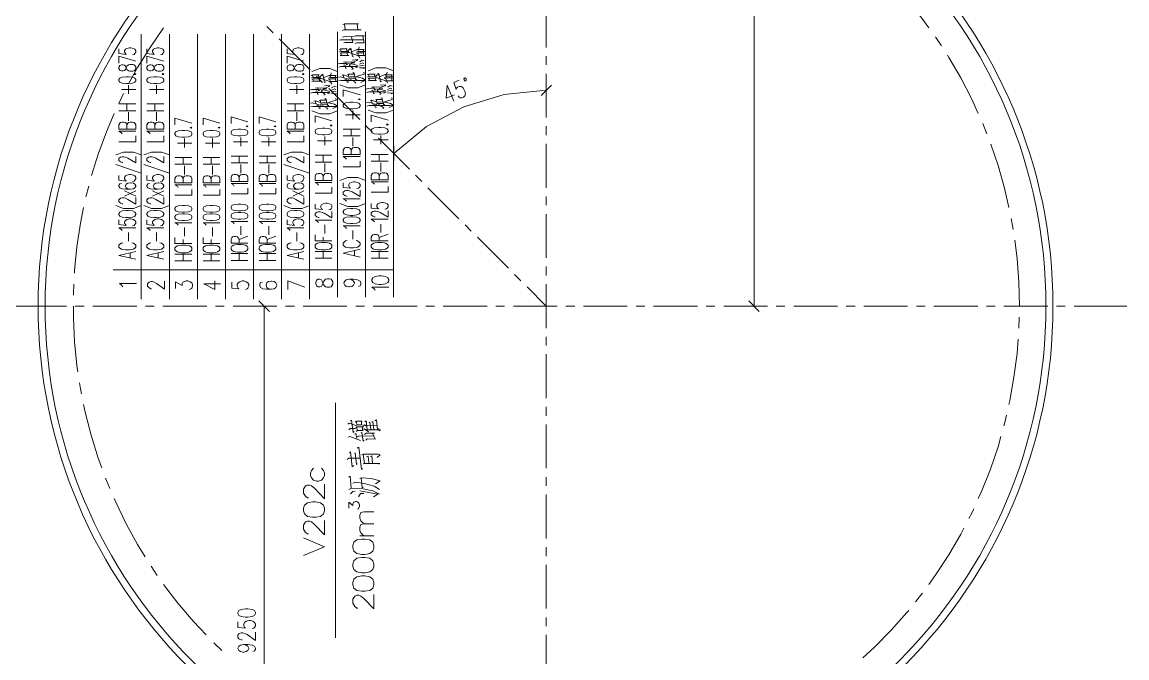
# Model space of a CAD drawing. Header units: millimetres. Extents: x 261 to 114907, y 32 to 1998430.
# Drawn here: x 77117 to 92884, y 1943283 to 1952349 of the extents above; entities that cross this region are included whole.
import ezdxf

# ---------------------------------------------------------------- set-up
doc = ezdxf.new("R2010")
doc.units = ezdxf.units.MM

msp = doc.modelspace()

# ---------------------------------------------------------------- linework, layer by layer
at = {"color": 0, "lineweight": 0}
for points in [[(87563, 1948300), (87563, 1957352)], [(82420, 1952208), (82420, 1956822)], [(90058, 1952267), (89959, 1952404), (89746, 1952668), (89520, 1952921), (89453, 1952989)], [(84598, 1951988), (84598, 1952613)], [(80699, 1952198), (80610, 1952286)], [(81730, 1952237), (81718, 1952323), (81693, 1952317), (81721, 1952323), (81916, 1952323), (81897, 1952323), (81910, 1952239)], [(79136, 1952268), (78943, 1951989), (78765, 1951700), (78638, 1951469)], [(78819, 1948399), (78819, 1952179)], [(79220, 1948399), (79220, 1952179)], [(79620, 1948399), (79620, 1952179)], [(80020, 1948399), (80020, 1952179)], [(80420, 1948399), (80420, 1952179)], [(80820, 1948399), (80820, 1952179)], [(81220, 1948399), (81220, 1952179)], [(81620, 1948429), (81620, 1952208)], [(81711, 1952239), (81683, 1952229)], [(81727, 1952143), (81689, 1952136)], [(81711, 1952239), (81957, 1952241), (81944, 1952235)], [(81727, 1952143), (81844, 1952141)], [(81730, 1952060), (81837, 1952060), (81818, 1952140)], [(81853, 1952144), (81878, 1952153), (82004, 1952153)], [(81982, 1952150), (81998, 1952054)], [(82020, 1948429), (82020, 1952208)], [(82420, 1948429), (82420, 1952208)], [(90237, 1952009), (90158, 1952129), (90151, 1952140)], [(78499, 1951966), (78499, 1951899), (78602, 1951889), (78591, 1951899), (78579, 1951920), (78579, 1951940), (78591, 1951961), (78614, 1951971), (78648, 1951981), (78671, 1951981), (78705, 1951971), (78728, 1951961), (78740, 1951940), (78740, 1951920), (78728, 1951899), (78716, 1951889), (78693, 1951884)], [(78899, 1951966), (78899, 1951899), (79002, 1951889), (78991, 1951899), (78980, 1951920), (78980, 1951940), (78991, 1951961), (79014, 1951971), (79048, 1951981), (79071, 1951981), (79105, 1951971), (79128, 1951961), (79139, 1951940), (79139, 1951920), (79128, 1951899), (79117, 1951889), (79094, 1951884)], [(81229, 1951667), (80787, 1952109)], [(80900, 1951966), (80900, 1951899), (81003, 1951889), (80991, 1951899), (80980, 1951920), (80980, 1951940), (80991, 1951961), (81014, 1951971), (81048, 1951981), (81071, 1951981), (81106, 1951971), (81129, 1951961), (81140, 1951940), (81140, 1951920), (81129, 1951899), (81117, 1951889), (81094, 1951884)], [(81645, 1952089), (81664, 1952098), (81986, 1952098)], [(81661, 1951964), (81645, 1951960), (81664, 1951966), (81756, 1951966), (81749, 1951966), (81753, 1951932)], [(81661, 1951964), (81670, 1951929)], [(81730, 1952060), (81711, 1952054)], [(81847, 1951865), (81831, 1951858), (81809, 1951979), (81790, 1951973)], [(81828, 1951932), (81922, 1951970), (81929, 1951995)], [(81894, 1952054), (81872, 1952045)], [(81894, 1952054), (81998, 1952054)], [(78499, 1951765), (78499, 1951863), (78740, 1951791)], [(78899, 1951765), (78899, 1951863), (79139, 1951791)], [(80900, 1951765), (80900, 1951863), (81140, 1951791)], [(81670, 1951930), (81648, 1951925)], [(81667, 1951908), (81655, 1951905), (81670, 1951911), (81762, 1951911), (81756, 1951911), (81762, 1951878)], [(81670, 1951875), (81655, 1951871)], [(81667, 1951908), (81677, 1951875)], [(81670, 1951930), (81778, 1951932), (81768, 1951929)], [(81670, 1951875), (81778, 1951875), (81768, 1951872)], [(81765, 1951745), (81746, 1951739), (81737, 1951783), (81705, 1951780), (81734, 1951784), (81781, 1951780), (81853, 1951784), (81894, 1951800), (81907, 1951814), (81831, 1951808)], [(81787, 1951914), (81756, 1951914)], [(81768, 1951940), (81784, 1951957), (81809, 1951956)], [(81787, 1951914), (81881, 1951882), (81926, 1951857), (81938, 1951837)], [(81916, 1951928), (81891, 1951922)], [(81907, 1951906), (81891, 1951904), (81919, 1951912), (82001, 1951911), (81992, 1951909), (81995, 1951875)], [(81919, 1951926), (81910, 1951957), (81894, 1951954), (81916, 1951959), (82001, 1951959), (81989, 1951959), (81992, 1951928)], [(81907, 1951906), (81916, 1951874)], [(82011, 1951874), (81910, 1951874)], [(81916, 1951928), (82008, 1951928), (81992, 1951923)], [(81935, 1951782), (81970, 1951804), (81998, 1951797)], [(84598, 1951738), (84598, 1951863)], [(90764, 1951045), (90671, 1951251), (90515, 1951552), (90344, 1951845), (90323, 1951877)], [(81620, 1951646), (81510, 1951688), (81365, 1951688), (81254, 1951646)], [(81655, 1951760), (81629, 1951753)], [(81667, 1951715), (81636, 1951706)], [(81655, 1951760), (81740, 1951758), (81837, 1951748), (81907, 1951730)], [(81667, 1951715), (81894, 1951714), (81913, 1951711), (81875, 1951696)], [(81749, 1951691), (81737, 1951685), (81724, 1951739), (81705, 1951733)], [(81840, 1951685), (81784, 1951736)], [(81822, 1951767), (81790, 1951740)], [(81822, 1951767), (81866, 1951766)], [(81840, 1951685), (81822, 1951675)], [(81976, 1951767), (81932, 1951749)], [(81976, 1951736), (81932, 1951722)], [(82011, 1951695), (81932, 1951699)], [(81976, 1951767), (81995, 1951759)], [(81976, 1951736), (82001, 1951729)], [(82011, 1951695), (81986, 1951685)], [(82420, 1951656), (82310, 1951698), (82165, 1951698), (82055, 1951656)], [(81261, 1951594), (81245, 1951589), (81264, 1951595), (81355, 1951595), (81349, 1951595), (81352, 1951561)], [(81270, 1951560), (81248, 1951554)], [(81267, 1951537), (81254, 1951534), (81270, 1951540), (81362, 1951540), (81355, 1951540), (81362, 1951507)], [(81270, 1951505), (81254, 1951500)], [(81261, 1951594), (81270, 1951558)], [(81267, 1951537), (81277, 1951505)], [(81270, 1951560), (81378, 1951561), (81368, 1951558)], [(81270, 1951505), (81378, 1951505), (81368, 1951502)], [(81406, 1951490), (81317, 1951579)], [(81387, 1951543), (81355, 1951543)], [(81368, 1951570), (81384, 1951587), (81409, 1951585)], [(81387, 1951543), (81482, 1951511), (81525, 1951486), (81538, 1951466)], [(81447, 1951495), (81431, 1951487), (81409, 1951608), (81390, 1951602)], [(81428, 1951561), (81522, 1951599), (81528, 1951625)], [(81516, 1951557), (81491, 1951551)], [(81507, 1951536), (81491, 1951533), (81519, 1951541), (81601, 1951540), (81592, 1951539), (81595, 1951505)], [(81519, 1951555), (81510, 1951587), (81494, 1951584), (81516, 1951588), (81601, 1951588), (81588, 1951588), (81592, 1951557)], [(81507, 1951536), (81516, 1951503)], [(81611, 1951503), (81510, 1951503)], [(81516, 1951557), (81607, 1951557), (81592, 1951553)], [(81664, 1951569), (81633, 1951564)], [(81670, 1951518), (81639, 1951512)], [(81664, 1951569), (81784, 1951529)], [(81670, 1951518), (81963, 1951518), (82014, 1951515), (81954, 1951490)], [(81711, 1951559), (81699, 1951594), (81683, 1951592), (81705, 1951597), (81775, 1951573)], [(81778, 1951495), (81762, 1951490), (81743, 1951535), (81724, 1951530)], [(81771, 1951606), (81759, 1951602), (81775, 1951606), (81862, 1951606)], [(81771, 1951606), (81787, 1951550)], [(81794, 1951550), (81778, 1951543)], [(81815, 1951574), (81794, 1951567)], [(81794, 1951550), (81875, 1951549)], [(81881, 1951488), (81806, 1951532)], [(81815, 1951574), (81916, 1951564), (81976, 1951550), (82011, 1951524)], [(81881, 1951527), (81853, 1951628), (81837, 1951623)], [(81881, 1951527), (81894, 1951533)], [(81891, 1951573), (81998, 1951606), (81995, 1951633)], [(82061, 1951604), (82045, 1951600), (82064, 1951605), (82155, 1951605), (82149, 1951605), (82152, 1951571)], [(82071, 1951570), (82049, 1951564)], [(82068, 1951547), (82055, 1951545), (82071, 1951550), (82162, 1951550), (82155, 1951550), (82162, 1951518)], [(82071, 1951515), (82055, 1951511)], [(82061, 1951604), (82071, 1951569)], [(82068, 1951547), (82077, 1951515)], [(82071, 1951570), (82177, 1951571), (82168, 1951569)], [(82071, 1951515), (82177, 1951515), (82168, 1951512)], [(82187, 1951553), (82155, 1951553)], [(82168, 1951580), (82184, 1951597), (82209, 1951596)], [(82187, 1951553), (82282, 1951522), (82326, 1951496), (82338, 1951477)], [(82247, 1951505), (82231, 1951498), (82209, 1951618), (82190, 1951613)], [(82228, 1951571), (82323, 1951610), (82329, 1951635)], [(82316, 1951567), (82291, 1951561)], [(82307, 1951546), (82291, 1951543), (82319, 1951552), (82402, 1951550), (82392, 1951549), (82395, 1951515)], [(82319, 1951566), (82310, 1951597), (82294, 1951594), (82316, 1951599), (82402, 1951599), (82389, 1951599), (82392, 1951567)], [(82307, 1951546), (82316, 1951513)], [(82411, 1951513), (82310, 1951513)], [(82316, 1951567), (82408, 1951567), (82392, 1951563)], [(83353, 1951521), (83277, 1951490), (83310, 1951387), (83313, 1951402), (83331, 1951422), (83355, 1951432), (83382, 1951430), (83407, 1951415), (83428, 1951385), (83437, 1951363), (83443, 1951327), (83437, 1951298), (83418, 1951277), (83395, 1951268), (83368, 1951269), (83356, 1951277), (83339, 1951296)], [(84598, 1950988), (84598, 1951613)], [(78534, 1951390), (78740, 1951390)], [(78637, 1951328), (78637, 1951452)], [(78934, 1951390), (79139, 1951390)], [(79036, 1951328), (79036, 1951452)], [(80934, 1951390), (81140, 1951390)], [(81037, 1951328), (81037, 1951452)], [(81254, 1951390), (81229, 1951383)], [(81267, 1951344), (81236, 1951336)], [(81254, 1951390), (81340, 1951387), (81437, 1951377), (81507, 1951360)], [(81267, 1951344), (81494, 1951343), (81513, 1951340), (81475, 1951326)], [(81365, 1951374), (81346, 1951368), (81337, 1951412), (81305, 1951409), (81333, 1951414), (81381, 1951409), (81453, 1951414), (81494, 1951429), (81507, 1951443), (81431, 1951438)], [(81349, 1951320), (81337, 1951315), (81324, 1951368), (81305, 1951363)], [(81441, 1951315), (81384, 1951365)], [(81422, 1951397), (81390, 1951370)], [(81422, 1951397), (81466, 1951396)], [(81937, 1950960), (81494, 1951402)], [(81576, 1951397), (81532, 1951378)], [(81576, 1951365), (81532, 1951352)], [(81535, 1951411), (81570, 1951433), (81598, 1951427)], [(81576, 1951397), (81595, 1951388)], [(81576, 1951365), (81601, 1951359)], [(81654, 1951455), (81765, 1951414), (81910, 1951414), (82020, 1951455)], [(81700, 1951286), (81700, 1951383), (81940, 1951312)], [(81881, 1951488), (81866, 1951480)], [(82055, 1951400), (82030, 1951393)], [(82068, 1951355), (82036, 1951346)], [(82055, 1951400), (82140, 1951397), (82237, 1951387), (82307, 1951370)], [(82068, 1951355), (82294, 1951353), (82313, 1951350), (82275, 1951336)], [(82165, 1951384), (82146, 1951379), (82137, 1951423), (82105, 1951420), (82133, 1951424), (82181, 1951420), (82253, 1951424), (82294, 1951440), (82307, 1951454), (82231, 1951448)], [(82149, 1951330), (82137, 1951325), (82124, 1951379), (82105, 1951373)], [(82241, 1951325), (82184, 1951376)], [(82222, 1951407), (82190, 1951380)], [(82222, 1951407), (82266, 1951405)], [(82376, 1951407), (82332, 1951389)], [(82376, 1951376), (82332, 1951362)], [(82411, 1951335), (82332, 1951339)], [(82335, 1951421), (82370, 1951444), (82398, 1951437)], [(82376, 1951407), (82395, 1951399)], [(82376, 1951376), (82402, 1951369)], [(82411, 1951335), (82386, 1951325)], [(84598, 1951377), (83998, 1951318), (83420, 1951143), (82888, 1950858), (82421, 1950476)], [(83184, 1951451), (83171, 1951265), (83287, 1951313)], [(83184, 1951451), (83280, 1951220)], [(84523, 1951302), (84673, 1951452)], [(78566, 1951329), (78497, 1951188)], [(78499, 1951184), (78740, 1951184)], [(78614, 1951086), (78614, 1951184)], [(78899, 1951184), (79139, 1951184)], [(79014, 1951086), (79014, 1951184)], [(80900, 1951184), (81140, 1951184)], [(81014, 1951086), (81014, 1951184)], [(81264, 1951198), (81232, 1951194)], [(81264, 1951198), (81384, 1951159)], [(81311, 1951188), (81299, 1951224), (81283, 1951221), (81305, 1951227), (81374, 1951203)], [(81371, 1951235), (81359, 1951231), (81374, 1951235), (81463, 1951235)], [(81371, 1951235), (81387, 1951180)], [(81393, 1951180), (81378, 1951173)], [(81415, 1951204), (81393, 1951197)], [(81393, 1951180), (81475, 1951178)], [(81415, 1951204), (81516, 1951194), (81576, 1951180), (81611, 1951153)], [(81441, 1951315), (81422, 1951305)], [(81482, 1951156), (81453, 1951258), (81437, 1951252)], [(81491, 1951203), (81598, 1951235), (81595, 1951262)], [(81611, 1951324), (81532, 1951329)], [(81611, 1951324), (81585, 1951315)], [(82064, 1951209), (82033, 1951204)], [(82064, 1951209), (82184, 1951169)], [(82112, 1951199), (82099, 1951234), (82083, 1951231), (82105, 1951237), (82174, 1951213)], [(82177, 1951135), (82162, 1951129), (82143, 1951175), (82124, 1951170)], [(82171, 1951246), (82159, 1951241), (82174, 1951246), (82263, 1951246)], [(82171, 1951246), (82187, 1951190)], [(82193, 1951190), (82177, 1951183)], [(82215, 1951214), (82193, 1951207)], [(82193, 1951190), (82275, 1951189)], [(82215, 1951214), (82316, 1951204), (82376, 1951190), (82411, 1951163)], [(82241, 1951325), (82222, 1951315)], [(82282, 1951166), (82253, 1951268), (82237, 1951262)], [(82282, 1951166), (82294, 1951173)], [(82291, 1951213), (82398, 1951246), (82395, 1951272)], [(78431, 1951045), (78321, 1950785), (78204, 1950467), (78109, 1950161)], [(78740, 1951086), (78499, 1951086)], [(78637, 1950942), (78637, 1951066)], [(79139, 1951086), (78899, 1951086)], [(79036, 1950942), (79036, 1951066)], [(81140, 1951086), (80900, 1951086)], [(81037, 1950942), (81037, 1951066)], [(81270, 1951147), (81239, 1951142)], [(81254, 1951085), (81365, 1951043), (81510, 1951043), (81620, 1951085)], [(81270, 1951147), (81563, 1951147), (81614, 1951144), (81554, 1951119)], [(81378, 1951125), (81362, 1951119), (81343, 1951164), (81324, 1951160)], [(81482, 1951118), (81406, 1951162)], [(81482, 1951118), (81466, 1951109)], [(81482, 1951156), (81494, 1951163)], [(81734, 1951029), (81940, 1951029)], [(81837, 1950967), (81837, 1951090)], [(82071, 1951158), (82039, 1951152)], [(82055, 1951095), (82165, 1951053), (82310, 1951053), (82420, 1951095)], [(82071, 1951158), (82364, 1951158), (82414, 1951155), (82354, 1951129)], [(82100, 1950925), (82100, 1951023), (82340, 1950951)], [(82282, 1951128), (82206, 1951172)], [(82282, 1951128), (82266, 1951119)], [(78740, 1950824), (78499, 1950824), (78499, 1950886), (78511, 1950906), (78522, 1950916), (78545, 1950922), (78568, 1950922), (78591, 1950916), (78602, 1950906), (78614, 1950886), (78614, 1950824)], [(78614, 1950886), (78625, 1950906), (78637, 1950916), (78659, 1950922), (78693, 1950922), (78716, 1950916), (78728, 1950906), (78740, 1950886), (78740, 1950824)], [(79139, 1950824), (78899, 1950824), (78899, 1950886), (78911, 1950906), (78922, 1950916), (78945, 1950922), (78968, 1950922), (78991, 1950916), (79002, 1950906), (79014, 1950886), (79014, 1950824)], [(79014, 1950886), (79025, 1950906), (79036, 1950916), (79059, 1950922), (79094, 1950922), (79117, 1950916), (79128, 1950906), (79139, 1950886), (79139, 1950824)], [(79299, 1950882), (79299, 1950980), (79539, 1950908)], [(79700, 1950882), (79700, 1950980), (79940, 1950908)], [(80100, 1950901), (80100, 1950999), (80340, 1950927)], [(80500, 1950901), (80500, 1950999), (80740, 1950927)], [(81140, 1950824), (80900, 1950824), (80900, 1950886), (80911, 1950906), (80923, 1950916), (80945, 1950922), (80968, 1950922), (80991, 1950916), (81003, 1950906), (81014, 1950886), (81014, 1950824)], [(81014, 1950886), (81026, 1950906), (81037, 1950916), (81060, 1950922), (81094, 1950922), (81117, 1950916), (81129, 1950906), (81140, 1950886), (81140, 1950824)], [(81300, 1950915), (81300, 1951013), (81540, 1950941)], [(82113, 1950783), (82025, 1950872)], [(84598, 1950738), (84598, 1950863)], [(90885, 1950755), (90827, 1950901)], [(78545, 1950757), (78534, 1950772), (78499, 1950793), (78740, 1950793)], [(78499, 1950644), (78740, 1950644), (78740, 1950726)], [(78945, 1950757), (78934, 1950772), (78899, 1950793), (79139, 1950793)], [(78899, 1950644), (79139, 1950644), (79139, 1950726)], [(80237, 1950582), (80237, 1950705)], [(80637, 1950582), (80637, 1950705)], [(80945, 1950757), (80934, 1950772), (80900, 1950793), (81140, 1950793)], [(80900, 1950644), (81140, 1950644), (81140, 1950726)], [(81437, 1950596), (81437, 1950720)], [(81700, 1950823), (81940, 1950823)], [(81940, 1950725), (81700, 1950725)], [(81814, 1950725), (81814, 1950823)], [(81837, 1950581), (81837, 1950705)], [(82237, 1950607), (82237, 1950730)], [(79334, 1950625), (79539, 1950625)], [(79437, 1950563), (79437, 1950687)], [(79734, 1950625), (79940, 1950625)], [(79837, 1950563), (79837, 1950687)], [(80134, 1950644), (80340, 1950644)], [(80534, 1950644), (80740, 1950644)], [(81334, 1950658), (81540, 1950658)], [(81940, 1950463), (81700, 1950463), (81700, 1950525), (81712, 1950545), (81723, 1950555), (81746, 1950560), (81769, 1950560), (81791, 1950555), (81803, 1950545), (81814, 1950525), (81814, 1950463)], [(81814, 1950525), (81826, 1950545), (81837, 1950555), (81860, 1950560), (81894, 1950560), (81917, 1950555), (81929, 1950545), (81940, 1950525), (81940, 1950463)], [(82134, 1950668), (82340, 1950668)], [(82644, 1950253), (82202, 1950695)], [(82421, 1950582), (82421, 1950369)], [(84598, 1949988), (84598, 1950613)], [(91201, 1949703), (91138, 1949979), (91045, 1950305), (90942, 1950609)], [(78819, 1950454), (78709, 1950496), (78564, 1950496), (78453, 1950454)], [(78556, 1950345), (78545, 1950345), (78522, 1950356), (78499, 1950376), (78499, 1950402), (78522, 1950423), (78545, 1950428), (78568, 1950428), (78591, 1950423), (78625, 1950407), (78740, 1950340), (78740, 1950433)], [(79220, 1950454), (79109, 1950496), (78964, 1950496), (78854, 1950454)], [(78957, 1950345), (78945, 1950345), (78922, 1950356), (78899, 1950376), (78899, 1950402), (78922, 1950423), (78945, 1950428), (78968, 1950428), (78991, 1950423), (79025, 1950407), (79139, 1950340), (79139, 1950433)], [(79299, 1950420), (79539, 1950420)], [(79414, 1950322), (79414, 1950420)], [(79700, 1950420), (79940, 1950420)], [(79814, 1950322), (79814, 1950420)], [(80100, 1950438), (80340, 1950438)], [(80214, 1950340), (80214, 1950438)], [(80500, 1950438), (80740, 1950438)], [(80614, 1950340), (80614, 1950438)], [(81220, 1950454), (81110, 1950496), (80964, 1950496), (80854, 1950454)], [(80957, 1950345), (80945, 1950345), (80923, 1950356), (80900, 1950376), (80900, 1950402), (80923, 1950423), (80945, 1950428), (80968, 1950428), (80991, 1950423), (81026, 1950407), (81140, 1950340), (81140, 1950433)], [(81300, 1950452), (81540, 1950452)], [(81414, 1950354), (81414, 1950452)], [(81746, 1950396), (81734, 1950411), (81700, 1950432), (81940, 1950432)], [(82100, 1950463), (82340, 1950463)], [(82215, 1950365), (82215, 1950463)], [(78819, 1950196), (78453, 1950320)], [(79220, 1950196), (78854, 1950320)], [(79539, 1950322), (79299, 1950322)], [(79437, 1950178), (79437, 1950301)], [(79940, 1950322), (79700, 1950322)], [(79837, 1950178), (79837, 1950301)], [(80340, 1950340), (80100, 1950340)], [(80237, 1950196), (80237, 1950320)], [(80740, 1950340), (80500, 1950340)], [(80637, 1950196), (80637, 1950320)], [(81220, 1950196), (80854, 1950320)], [(81540, 1950354), (81300, 1950354)], [(81437, 1950211), (81437, 1950334)], [(81700, 1950283), (81940, 1950283), (81940, 1950365)], [(82340, 1950365), (82100, 1950365)], [(82237, 1950221), (82237, 1950344)], [(78499, 1950161), (78499, 1950093), (78602, 1950083), (78591, 1950093), (78579, 1950114), (78579, 1950135), (78591, 1950155), (78614, 1950166), (78648, 1950176), (78671, 1950176), (78705, 1950166), (78728, 1950155), (78740, 1950135), (78740, 1950114), (78728, 1950093), (78716, 1950083), (78693, 1950078)], [(78899, 1950161), (78899, 1950093), (79002, 1950083), (78991, 1950093), (78980, 1950114), (78980, 1950135), (78991, 1950155), (79014, 1950166), (79048, 1950176), (79071, 1950176), (79105, 1950166), (79128, 1950155), (79139, 1950135), (79139, 1950114), (79128, 1950093), (79117, 1950083), (79094, 1950078)], [(79539, 1950059), (79299, 1950059), (79299, 1950121), (79311, 1950142), (79322, 1950152), (79345, 1950157), (79368, 1950157), (79391, 1950152), (79402, 1950142), (79414, 1950121), (79414, 1950059)], [(79414, 1950121), (79425, 1950142), (79437, 1950152), (79460, 1950157), (79494, 1950157), (79517, 1950152), (79528, 1950142), (79539, 1950121), (79539, 1950059)], [(79940, 1950059), (79700, 1950059), (79700, 1950121), (79711, 1950142), (79723, 1950152), (79745, 1950157), (79768, 1950157), (79791, 1950152), (79803, 1950142), (79814, 1950121), (79814, 1950059)], [(79814, 1950121), (79826, 1950142), (79837, 1950152), (79860, 1950157), (79894, 1950157), (79917, 1950152), (79928, 1950142), (79940, 1950121), (79940, 1950059)], [(80340, 1950078), (80100, 1950078), (80100, 1950139), (80111, 1950160), (80122, 1950170), (80145, 1950176), (80168, 1950176), (80191, 1950170), (80203, 1950160), (80214, 1950139), (80214, 1950078)], [(80214, 1950139), (80225, 1950160), (80237, 1950170), (80260, 1950176), (80294, 1950176), (80317, 1950170), (80328, 1950160), (80340, 1950139), (80340, 1950078)], [(80740, 1950078), (80500, 1950078), (80500, 1950139), (80511, 1950160), (80523, 1950170), (80546, 1950176), (80568, 1950176), (80591, 1950170), (80603, 1950160), (80614, 1950139), (80614, 1950078)], [(80614, 1950139), (80626, 1950160), (80637, 1950170), (80660, 1950176), (80694, 1950176), (80717, 1950170), (80728, 1950160), (80740, 1950139), (80740, 1950078)], [(80900, 1950161), (80900, 1950093), (81003, 1950083), (80991, 1950093), (80980, 1950114), (80980, 1950135), (80991, 1950155), (81014, 1950166), (81048, 1950176), (81071, 1950176), (81106, 1950166), (81129, 1950155), (81140, 1950135), (81140, 1950114), (81129, 1950093), (81117, 1950083), (81094, 1950078)], [(81540, 1950092), (81300, 1950092), (81300, 1950154), (81311, 1950175), (81323, 1950185), (81346, 1950190), (81369, 1950190), (81391, 1950185), (81403, 1950175), (81414, 1950154), (81414, 1950092)], [(81414, 1950154), (81426, 1950175), (81437, 1950185), (81460, 1950190), (81494, 1950190), (81517, 1950185), (81528, 1950175), (81540, 1950154), (81540, 1950092)], [(82020, 1950092), (81910, 1950135), (81765, 1950135), (81654, 1950092)], [(81700, 1950056), (81700, 1949989), (81803, 1949979), (81791, 1949989), (81780, 1950010), (81780, 1950031), (81791, 1950052), (81814, 1950061), (81849, 1950072), (81871, 1950072), (81906, 1950061), (81929, 1950052), (81940, 1950031), (81940, 1950010), (81929, 1949989), (81917, 1949979), (81894, 1949974)], [(82340, 1950102), (82100, 1950102), (82100, 1950164), (82112, 1950185), (82123, 1950195), (82146, 1950200), (82169, 1950200), (82192, 1950195), (82203, 1950185), (82215, 1950164), (82215, 1950102)], [(82146, 1950036), (82134, 1950051), (82100, 1950072), (82340, 1950072)], [(82215, 1950164), (82226, 1950185), (82237, 1950195), (82260, 1950200), (82295, 1950200), (82317, 1950195), (82329, 1950185), (82340, 1950164), (82340, 1950102)], [(82821, 1950076), (82732, 1950165)], [(78069, 1950008), (78029, 1949856)], [(78659, 1949965), (78625, 1949970), (78602, 1949986), (78591, 1950006), (78591, 1950016), (78602, 1950037), (78625, 1950052), (78659, 1950058), (78671, 1950058), (78705, 1950052), (78728, 1950037), (78740, 1950016), (78740, 1950006), (78728, 1949986), (78705, 1949970), (78659, 1949965), (78602, 1949965), (78545, 1949970), (78511, 1949986), (78499, 1950006), (78499, 1950021), (78511, 1950042), (78534, 1950047)], [(78740, 1949867), (78579, 1949944)], [(78579, 1949867), (78740, 1949944)], [(79059, 1949965), (79025, 1949970), (79002, 1949986), (78991, 1950006), (78991, 1950016), (79002, 1950037), (79025, 1950052), (79059, 1950058), (79071, 1950058), (79105, 1950052), (79128, 1950037), (79139, 1950016), (79139, 1950006), (79128, 1949986), (79105, 1949970), (79059, 1949965), (79002, 1949965), (78945, 1949970), (78911, 1949986), (78899, 1950006), (78899, 1950021), (78911, 1950042), (78934, 1950047)], [(79139, 1949867), (78980, 1949944)], [(78980, 1949867), (79139, 1949944)], [(79345, 1949992), (79334, 1950008), (79299, 1950028), (79539, 1950028)], [(79299, 1949879), (79539, 1949879), (79539, 1949961)], [(79745, 1949992), (79734, 1950008), (79700, 1950028), (79940, 1950028)], [(79700, 1949879), (79940, 1949879), (79940, 1949961)], [(80145, 1950011), (80134, 1950027), (80100, 1950047), (80340, 1950047)], [(80100, 1949898), (80340, 1949898), (80340, 1949980)], [(80546, 1950011), (80534, 1950027), (80500, 1950047), (80740, 1950047)], [(80500, 1949898), (80740, 1949898), (80740, 1949980)], [(81060, 1949965), (81026, 1949970), (81003, 1949986), (80991, 1950006), (80991, 1950016), (81003, 1950037), (81026, 1950052), (81060, 1950058), (81071, 1950058), (81106, 1950052), (81129, 1950037), (81140, 1950016), (81140, 1950006), (81129, 1949986), (81106, 1949970), (81060, 1949965), (81003, 1949965), (80945, 1949970), (80911, 1949986), (80900, 1950006), (80900, 1950021), (80911, 1950042), (80934, 1950047)], [(81140, 1949867), (80980, 1949944)], [(80980, 1949867), (81140, 1949944)], [(81346, 1950025), (81334, 1950041), (81300, 1950061), (81540, 1950061)], [(81300, 1949912), (81540, 1949912), (81540, 1949995)], [(81757, 1949866), (81746, 1949866), (81723, 1949877), (81700, 1949897), (81700, 1949923), (81723, 1949943), (81746, 1949949), (81769, 1949949), (81791, 1949943), (81826, 1949928), (81940, 1949861), (81940, 1949954)], [(82100, 1949923), (82340, 1949923), (82340, 1950005)], [(83351, 1949546), (82909, 1949988)], [(78556, 1949759), (78545, 1949759), (78522, 1949769), (78499, 1949790), (78499, 1949816), (78522, 1949837), (78545, 1949841), (78568, 1949841), (78591, 1949837), (78625, 1949821), (78740, 1949754), (78740, 1949846)], [(78957, 1949759), (78945, 1949759), (78922, 1949769), (78899, 1949790), (78899, 1949816), (78922, 1949837), (78945, 1949841), (78968, 1949841), (78991, 1949837), (79025, 1949821), (79139, 1949754), (79139, 1949846)], [(80957, 1949759), (80945, 1949759), (80923, 1949769), (80900, 1949790), (80900, 1949816), (80923, 1949837), (80945, 1949841), (80968, 1949841), (80991, 1949837), (81026, 1949821), (81140, 1949754), (81140, 1949846)], [(81300, 1949753), (81300, 1949686), (81403, 1949676), (81391, 1949686), (81380, 1949706), (81380, 1949727), (81391, 1949748), (81414, 1949758), (81449, 1949768), (81472, 1949768), (81506, 1949758), (81528, 1949748), (81540, 1949727), (81540, 1949706), (81528, 1949686), (81517, 1949676), (81494, 1949671)], [(81654, 1949763), (81765, 1949721), (81910, 1949721), (82020, 1949763)], [(81746, 1949794), (81734, 1949809), (81700, 1949830), (81940, 1949830)], [(82100, 1949763), (82100, 1949696), (82203, 1949686), (82192, 1949696), (82180, 1949717), (82180, 1949737), (82192, 1949758), (82215, 1949768), (82249, 1949778), (82272, 1949778), (82306, 1949768), (82329, 1949758), (82340, 1949737), (82340, 1949717), (82329, 1949696), (82317, 1949686), (82295, 1949681)], [(84598, 1949737), (84598, 1949862)], [(77996, 1949703), (77951, 1949481), (77900, 1949146), (77866, 1948808), (77864, 1948770)], [(78453, 1949734), (78564, 1949691), (78709, 1949691), (78819, 1949734)], [(78854, 1949734), (78964, 1949691), (79109, 1949691), (79220, 1949734)], [(80854, 1949734), (80964, 1949691), (81110, 1949691), (81220, 1949734)], [(81357, 1949562), (81346, 1949562), (81323, 1949573), (81300, 1949593), (81300, 1949619), (81323, 1949640), (81346, 1949645), (81369, 1949645), (81391, 1949640), (81426, 1949624), (81540, 1949557), (81540, 1949650)], [(82157, 1949573), (82146, 1949573), (82123, 1949583), (82100, 1949603), (82100, 1949629), (82123, 1949650), (82146, 1949655), (82169, 1949655), (82192, 1949650), (82226, 1949634), (82340, 1949568), (82340, 1949660)], [(84598, 1948987), (84598, 1949612)], [(78499, 1949528), (78499, 1949461), (78602, 1949450), (78591, 1949461), (78579, 1949481), (78579, 1949502), (78591, 1949522), (78614, 1949533), (78648, 1949543), (78671, 1949543), (78705, 1949533), (78728, 1949522), (78740, 1949502), (78740, 1949481), (78728, 1949461), (78716, 1949450), (78693, 1949445)], [(78899, 1949528), (78899, 1949461), (79002, 1949450), (78991, 1949461), (78980, 1949481), (78980, 1949502), (78991, 1949522), (79014, 1949533), (79048, 1949543), (79071, 1949543), (79105, 1949533), (79128, 1949522), (79139, 1949502), (79139, 1949481), (79128, 1949461), (79117, 1949450), (79094, 1949445)], [(79345, 1949452), (79334, 1949468), (79299, 1949488), (79539, 1949488)], [(79745, 1949452), (79734, 1949468), (79700, 1949488), (79940, 1949488)], [(80145, 1949471), (80134, 1949486), (80100, 1949507), (80340, 1949507)], [(80237, 1949316), (80237, 1949440)], [(80546, 1949471), (80534, 1949486), (80500, 1949507), (80740, 1949507)], [(80637, 1949316), (80637, 1949440)], [(80900, 1949528), (80900, 1949461), (81003, 1949450), (80991, 1949461), (80980, 1949481), (80980, 1949502), (80991, 1949522), (81014, 1949533), (81048, 1949543), (81071, 1949543), (81106, 1949533), (81129, 1949522), (81140, 1949502), (81140, 1949481), (81129, 1949461), (81117, 1949450), (81094, 1949445)], [(81346, 1949490), (81334, 1949506), (81300, 1949526), (81540, 1949526)], [(81437, 1949336), (81437, 1949459)], [(81746, 1949408), (81734, 1949424), (81700, 1949444), (81940, 1949444)], [(82146, 1949501), (82134, 1949516), (82100, 1949537), (82340, 1949537)], [(82237, 1949347), (82237, 1949470)], [(83528, 1949369), (83440, 1949458)], [(91259, 1949394), (91231, 1949549)], [(78545, 1949378), (78534, 1949394), (78499, 1949415), (78740, 1949415)], [(78637, 1949224), (78637, 1949347)], [(78945, 1949378), (78934, 1949394), (78899, 1949415), (79139, 1949415)], [(79036, 1949224), (79036, 1949347)], [(79437, 1949298), (79437, 1949422)], [(79837, 1949298), (79837, 1949422)], [(80340, 1949198), (80100, 1949198), (80100, 1949255), (80111, 1949275), (80122, 1949286), (80145, 1949291), (80168, 1949291), (80191, 1949286), (80203, 1949275), (80214, 1949255), (80214, 1949198)], [(80214, 1949250), (80340, 1949296)], [(80740, 1949198), (80500, 1949198), (80500, 1949255), (80511, 1949275), (80523, 1949286), (80546, 1949291), (80568, 1949291), (80591, 1949286), (80603, 1949275), (80614, 1949255), (80614, 1949198)], [(80614, 1949250), (80740, 1949296)], [(80945, 1949378), (80934, 1949394), (80900, 1949415), (81140, 1949415)], [(81037, 1949224), (81037, 1949347)], [(81540, 1949228), (81300, 1949228), (81300, 1949316)], [(81414, 1949228), (81414, 1949284)], [(81837, 1949254), (81837, 1949378)], [(82340, 1949228), (82100, 1949228), (82100, 1949284), (82112, 1949305), (82123, 1949316), (82146, 1949321), (82169, 1949321), (82192, 1949316), (82203, 1949305), (82215, 1949284), (82215, 1949228)], [(82215, 1949279), (82340, 1949326)], [(78556, 1949203), (78534, 1949198), (78511, 1949183), (78499, 1949168), (78499, 1949142), (78511, 1949126), (78534, 1949111), (78556, 1949106), (78591, 1949100), (78648, 1949100), (78682, 1949106), (78705, 1949111), (78728, 1949126), (78740, 1949142), (78740, 1949168), (78728, 1949183), (78705, 1949198), (78682, 1949203)], [(78957, 1949203), (78934, 1949198), (78911, 1949183), (78899, 1949168), (78899, 1949142), (78911, 1949126), (78934, 1949111), (78957, 1949106), (78991, 1949100), (79048, 1949100), (79082, 1949106), (79105, 1949111), (79128, 1949126), (79139, 1949142), (79139, 1949168), (79128, 1949183), (79105, 1949198), (79082, 1949203)], [(79539, 1949190), (79299, 1949190), (79299, 1949278)], [(79414, 1949190), (79414, 1949247)], [(79940, 1949190), (79700, 1949190), (79700, 1949278)], [(79814, 1949190), (79814, 1949247)], [(80957, 1949203), (80934, 1949198), (80911, 1949183), (80900, 1949168), (80900, 1949142), (80911, 1949126), (80934, 1949111), (80957, 1949106), (80991, 1949100), (81048, 1949100), (81083, 1949106), (81106, 1949111), (81129, 1949126), (81140, 1949142), (81140, 1949168), (81129, 1949183), (81106, 1949198), (81083, 1949203)], [(81757, 1949233), (81734, 1949228), (81712, 1949213), (81700, 1949197), (81700, 1949172), (81712, 1949156), (81734, 1949141), (81757, 1949136), (81791, 1949131), (81849, 1949131), (81883, 1949136), (81906, 1949141), (81929, 1949156), (81940, 1949172), (81940, 1949197), (81929, 1949213), (81906, 1949228), (81883, 1949233)], [(84059, 1948839), (83617, 1949281)], [(91350, 1948300), (91341, 1948639), (91316, 1948977), (91283, 1949239)], [(78740, 1948967), (78499, 1949023), (78740, 1949080)], [(78659, 1948988), (78659, 1949060)], [(79139, 1948967), (78899, 1949023), (79139, 1949080)], [(79059, 1948988), (79059, 1949060)], [(79299, 1949041), (79539, 1949041)], [(79414, 1948943), (79414, 1949041)], [(79700, 1949041), (79940, 1949041)], [(79814, 1948943), (79814, 1949041)], [(80100, 1949049), (80340, 1949049)], [(80214, 1948951), (80214, 1949049)], [(80500, 1949049), (80740, 1949049)], [(80614, 1948951), (80614, 1949049)], [(81140, 1948967), (80900, 1949023), (81140, 1949080)], [(81060, 1948988), (81060, 1949060)], [(81300, 1949079), (81540, 1949079)], [(81540, 1948981), (81300, 1948981)], [(81414, 1948981), (81414, 1949079)], [(81940, 1948997), (81700, 1949054), (81940, 1949110)], [(81860, 1949017), (81860, 1949089)], [(82100, 1949079), (82340, 1949079)], [(82340, 1948981), (82100, 1948981)], [(82215, 1948981), (82215, 1949079)], [(82420, 1948817), (78419, 1948817)], [(79539, 1948943), (79299, 1948943)], [(79940, 1948943), (79700, 1948943)], [(80340, 1948951), (80100, 1948951)], [(80740, 1948951), (80500, 1948951)], [(84598, 1948737), (84598, 1948862)], [(78966, 1948547), (78955, 1948547), (78931, 1948560), (78909, 1948586), (78909, 1948617), (78931, 1948642), (78955, 1948649), (78977, 1948649), (79001, 1948642), (79035, 1948623), (79150, 1948541), (79150, 1948655)], [(79308, 1948551), (79308, 1948645), (79401, 1948595), (79401, 1948620), (79412, 1948639), (79424, 1948645), (79458, 1948658), (79481, 1948658), (79516, 1948645), (79539, 1948633), (79551, 1948608), (79551, 1948582), (79539, 1948557), (79527, 1948544), (79504, 1948538)], [(79950, 1948617), (79709, 1948617), (79870, 1948535), (79870, 1948661)], [(80109, 1948639), (80109, 1948557), (80212, 1948544), (80201, 1948557), (80189, 1948582), (80189, 1948608), (80201, 1948633), (80224, 1948645), (80259, 1948658), (80281, 1948658), (80316, 1948645), (80339, 1948633), (80351, 1948608), (80351, 1948582), (80339, 1948557), (80328, 1948544), (80305, 1948538)], [(80670, 1948541), (80636, 1948547), (80612, 1948567), (80601, 1948592), (80601, 1948605), (80612, 1948630), (80636, 1948649), (80670, 1948655), (80682, 1948655), (80716, 1948649), (80739, 1948630), (80751, 1948605), (80751, 1948592), (80739, 1948567), (80716, 1948547), (80670, 1948541), (80612, 1948541), (80555, 1948547), (80520, 1948567), (80509, 1948592), (80509, 1948611), (80520, 1948636), (80543, 1948642)], [(80909, 1948538), (80909, 1948658), (81151, 1948570)], [(81916, 1948580), (81940, 1948587), (81951, 1948612), (81951, 1948631), (81940, 1948657), (81905, 1948676), (81847, 1948682), (81790, 1948682), (81744, 1948676), (81721, 1948657), (81709, 1948631), (81709, 1948625), (81721, 1948599), (81744, 1948580), (81778, 1948574), (81790, 1948574), (81825, 1948580), (81847, 1948599), (81859, 1948625), (81859, 1948631), (81847, 1948657), (81825, 1948676), (81790, 1948682)], [(84236, 1948662), (84147, 1948751)], [(77856, 1948614), (77849, 1948469), (77849, 1948457)], [(78554, 1948576), (78543, 1948595), (78508, 1948620), (78750, 1948620)], [(82155, 1948527), (82144, 1948545), (82109, 1948571), (82351, 1948571)], [(84598, 1948300), (84324, 1948573)], [(84598, 1947987), (84598, 1948612)], [(80648, 1948224), (80498, 1948375)], [(87488, 1948375), (87638, 1948224)], [(76998, 1948300), (77752, 1948300)], [(77849, 1948300), (77849, 1948130), (77866, 1947791), (77900, 1947454), (77914, 1947360)], [(77877, 1948300), (78002, 1948300)], [(78127, 1948300), (78753, 1948300)], [(78877, 1948300), (79002, 1948300)], [(79127, 1948300), (79753, 1948300)], [(79878, 1948300), (80003, 1948300)], [(80128, 1948300), (80753, 1948300)], [(80246, 1948300), (80575, 1948300)], [(80573, 1939048), (80573, 1948300)], [(80878, 1948300), (81003, 1948300)], [(81128, 1948300), (81753, 1948300)], [(81878, 1948300), (82003, 1948300)], [(82128, 1948300), (82754, 1948300)], [(82879, 1948300), (83004, 1948300)], [(83128, 1948300), (83754, 1948300)], [(83879, 1948300), (84004, 1948300)], [(84129, 1948300), (84754, 1948300)], [(84879, 1948300), (85004, 1948300)], [(85129, 1948300), (85754, 1948300)], [(85879, 1948300), (86004, 1948300)], [(86129, 1948300), (86754, 1948300)], [(86879, 1948300), (87005, 1948300)], [(87130, 1948300), (87754, 1948300)], [(87571, 1948300), (87561, 1948300)], [(87880, 1948300), (88005, 1948300)], [(88130, 1948300), (88755, 1948300)], [(88880, 1948300), (89005, 1948300)], [(89130, 1948300), (89755, 1948300)], [(89880, 1948300), (90005, 1948300)], [(90130, 1948300), (90755, 1948300)], [(90880, 1948300), (91005, 1948300)], [(91130, 1948300), (91755, 1948300)], [(91880, 1948300), (92005, 1948300)], [(92131, 1948300), (92884, 1948300)], [(91342, 1947986), (91346, 1948143)], [(84598, 1947737), (84598, 1947862)], [(91201, 1946896), (91214, 1946952), (91273, 1947285), (91316, 1947622), (91331, 1947829)], [(84598, 1946987), (84598, 1947612)], [(77938, 1947205), (77951, 1947118), (77965, 1947050)], [(81591, 1943569), (81591, 1946920)], [(77996, 1946896), (78019, 1946786), (78103, 1946457), (78204, 1946133), (78256, 1945991)], [(84598, 1946737), (84598, 1946862)], [(81766, 1946615), (81786, 1946630), (81881, 1946599)], [(81857, 1946511), (81841, 1946495), (81818, 1946671), (81802, 1946662)], [(81893, 1946615), (81885, 1946656), (81869, 1946646), (81889, 1946659), (81971, 1946659), (81959, 1946659), (81963, 1946605)], [(81900, 1946605), (81889, 1946596)], [(81900, 1946605), (81971, 1946605)], [(82003, 1946605), (81979, 1946584)], [(82003, 1946605), (82027, 1946593)], [(82011, 1946649), (82027, 1946665)], [(82022, 1946587), (82046, 1946599), (82188, 1946602)], [(82027, 1946665), (82042, 1946536)], [(82082, 1946646), (82070, 1946637)], [(82082, 1946646), (82093, 1946546)], [(82125, 1946653), (82109, 1946643)], [(82125, 1946653), (82137, 1946539)], [(82204, 1946552), (82188, 1946539), (82176, 1946678), (82152, 1946665)], [(84598, 1945987), (84598, 1946612)], [(91129, 1946590), (91138, 1946621), (91166, 1946743)], [(81798, 1946552), (81778, 1946533)], [(81798, 1946552), (81877, 1946555)], [(81881, 1946483), (81861, 1946473)], [(81893, 1946574), (81881, 1946568), (81893, 1946577), (81983, 1946577), (81975, 1946577), (81975, 1946524)], [(81881, 1946483), (81893, 1946416)], [(81900, 1946524), (81889, 1946511)], [(81893, 1946574), (81900, 1946524)], [(81900, 1946524), (81983, 1946524)], [(81920, 1946445), (81904, 1946435)], [(81920, 1946445), (82125, 1946448)], [(81999, 1946382), (81983, 1946372), (81968, 1946498), (81956, 1946486)], [(81999, 1946549), (81975, 1946546)], [(81999, 1946549), (82062, 1946508)], [(82003, 1946470), (82027, 1946486), (82145, 1946486)], [(82027, 1946533), (82231, 1946533), (82211, 1946521)], [(82042, 1946407), (82156, 1946404), (82117, 1946486)], [(81794, 1946442), (81771, 1946432)], [(81794, 1946442), (81948, 1946385)], [(81975, 1945985), (81959, 1945969), (81924, 1946287), (81900, 1946272)], [(82042, 1946407), (82022, 1946388)], [(90764, 1945554), (90811, 1945657), (90936, 1945973), (91045, 1946294), (91086, 1946439)], [(81778, 1946130), (81755, 1946111)], [(81778, 1946130), (81940, 1946130)], [(81853, 1946026), (81830, 1946007), (81806, 1946221), (81790, 1946209)], [(81900, 1946054), (81889, 1946041), (81873, 1946205), (81865, 1946193)], [(81987, 1946190), (81968, 1946177), (81991, 1946190), (82200, 1946190), (82227, 1946180), (82184, 1946142)], [(81987, 1946190), (82003, 1946057)], [(82054, 1946161), (82034, 1946152)], [(82054, 1946161), (82066, 1946063)], [(82117, 1946057), (82109, 1946164), (82090, 1946155)], [(81275, 1945987), (81247, 1945953), (81232, 1945919), (81232, 1945884), (81247, 1945850), (81275, 1945816), (81318, 1945804), (81347, 1945804), (81389, 1945816), (81418, 1945850), (81432, 1945884), (81432, 1945919), (81418, 1945953), (81389, 1945987)], [(82007, 1946057), (81983, 1946048)], [(82007, 1946057), (82224, 1946057), (82204, 1946045)], [(78310, 1945844), (78321, 1945814), (78370, 1945698)], [(81814, 1945704), (81798, 1945875), (81782, 1945862)], [(81971, 1945707), (81956, 1945853), (81936, 1945840), (81963, 1945853), (82097, 1945843), (82227, 1945808), (82160, 1945764)], [(84598, 1945737), (84598, 1945862)], [(81204, 1945564), (81189, 1945564), (81161, 1945587), (81132, 1945633), (81132, 1945690), (81161, 1945735), (81189, 1945747), (81218, 1945747), (81247, 1945735), (81289, 1945701), (81432, 1945553), (81432, 1945759)], [(81778, 1945685), (81818, 1945701), (81987, 1945692), (82125, 1945667), (82219, 1945620)], [(81837, 1945657), (81802, 1945623)], [(81881, 1945789), (81837, 1945774)], [(81837, 1945657), (81873, 1945660)], [(81881, 1945789), (81999, 1945771), (82141, 1945730), (82219, 1945682)], [(82192, 1945616), (81936, 1945663)], [(81971, 1945707), (81987, 1945723)], [(78431, 1945554), (78453, 1945502), (78602, 1945197), (78765, 1944899), (78874, 1944723)], [(81782, 1945417), (81782, 1945503), (81839, 1945457), (81839, 1945480), (81846, 1945497), (81853, 1945503), (81875, 1945514), (81889, 1945514), (81910, 1945503), (81925, 1945491), (81932, 1945468), (81932, 1945445), (81925, 1945423), (81918, 1945411), (81903, 1945405)], [(81948, 1945626), (81916, 1945579)], [(81948, 1945626), (81995, 1945626)], [(82192, 1945616), (82133, 1945582)], [(84598, 1944987), (84598, 1945611)], [(81996, 1945194), (81953, 1945239), (81939, 1945274), (81939, 1945320), (81953, 1945354), (81996, 1945365), (82139, 1945365)], [(90630, 1945271), (90671, 1945348), (90699, 1945411)], [(81204, 1945050), (81189, 1945050), (81161, 1945073), (81132, 1945118), (81132, 1945176), (81161, 1945221), (81189, 1945233), (81218, 1945233), (81247, 1945221), (81289, 1945187), (81432, 1945038), (81432, 1945244)], [(81996, 1945022), (81953, 1945068), (81939, 1945102), (81939, 1945148), (81953, 1945183), (81996, 1945194), (82139, 1945194)], [(90058, 1944332), (90158, 1944470), (90344, 1944754), (90515, 1945047), (90558, 1945131)], [(81132, 1944741), (81432, 1944867), (81132, 1944993)], [(82139, 1945022), (81939, 1945022)], [(84598, 1944736), (84598, 1944862)], [(78958, 1944590), (79047, 1944460)], [(84598, 1943986), (84598, 1944611)], [(79136, 1944331), (79342, 1944062), (79562, 1943803), (79743, 1943611)], [(81910, 1943994), (81896, 1943994), (81868, 1944017), (81839, 1944062), (81839, 1944120), (81868, 1944165), (81896, 1944176), (81925, 1944176), (81953, 1944165), (81996, 1944131), (82139, 1943982), (82139, 1944188)], [(89868, 1944082), (89959, 1944195), (89966, 1944205)], [(89115, 1943284), (89282, 1943437), (89520, 1943678), (89746, 1943931), (89770, 1943961)], [(80198, 1943798), (80198, 1943715), (80305, 1943707), (80293, 1943715), (80281, 1943740), (80281, 1943765), (80293, 1943790), (80317, 1943807), (80353, 1943815), (80376, 1943815), (80412, 1943807), (80436, 1943790), (80448, 1943765), (80448, 1943740), (80436, 1943715), (80424, 1943707), (80400, 1943699)], [(84598, 1943736), (84598, 1943861)], [(80257, 1943540), (80245, 1943540), (80222, 1943549), (80209, 1943557), (80198, 1943574), (80198, 1943607), (80209, 1943624), (80222, 1943632), (80245, 1943640), (80269, 1943640), (80293, 1943632), (80329, 1943615), (80448, 1943532), (80448, 1943649)], [(84598, 1942986), (84598, 1943611)], [(79853, 1943499), (79966, 1943390)], [(80281, 1943474), (80317, 1943465), (80340, 1943449), (80353, 1943424), (80353, 1943415), (80340, 1943390), (80317, 1943374), (80281, 1943365), (80269, 1943365), (80234, 1943374), (80209, 1943390), (80198, 1943415), (80198, 1943424), (80209, 1943449), (80234, 1943465), (80281, 1943474), (80340, 1943474), (80400, 1943465), (80436, 1943449), (80448, 1943424), (80448, 1943407), (80436, 1943382), (80412, 1943374)]]:
    msp.add_lwpolyline(points, dxfattribs=at)
for points in [[(78693, 1951647), (78716, 1951652), (78728, 1951662), (78740, 1951683), (78740, 1951709), (78728, 1951729), (78716, 1951739), (78693, 1951745), (78659, 1951745), (78637, 1951739), (78614, 1951719), (78591, 1951673), (78579, 1951657), (78556, 1951652), (78534, 1951652), (78511, 1951662), (78499, 1951688), (78499, 1951704), (78511, 1951729), (78534, 1951739), (78556, 1951739), (78579, 1951734), (78591, 1951719), (78614, 1951673), (78637, 1951652), (78659, 1951647)], [(79094, 1951647), (79117, 1951652), (79128, 1951662), (79139, 1951683), (79139, 1951709), (79128, 1951729), (79117, 1951739), (79094, 1951745), (79059, 1951745), (79036, 1951739), (79014, 1951719), (78991, 1951673), (78980, 1951657), (78957, 1951652), (78934, 1951652), (78911, 1951662), (78899, 1951688), (78899, 1951704), (78911, 1951729), (78934, 1951739), (78957, 1951739), (78980, 1951734), (78991, 1951719), (79014, 1951673), (79036, 1951652), (79059, 1951647)], [(81094, 1951647), (81117, 1951652), (81129, 1951662), (81140, 1951683), (81140, 1951709), (81129, 1951729), (81117, 1951739), (81094, 1951745), (81060, 1951745), (81037, 1951739), (81014, 1951719), (80991, 1951673), (80980, 1951657), (80957, 1951652), (80934, 1951652), (80911, 1951662), (80900, 1951688), (80900, 1951704), (80911, 1951729), (80934, 1951739), (80957, 1951739), (80980, 1951734), (80991, 1951719), (81014, 1951673), (81037, 1951652), (81060, 1951647)], [(78637, 1951472), (78602, 1951472), (78545, 1951477), (78511, 1951493), (78499, 1951513), (78499, 1951529), (78511, 1951549), (78545, 1951564), (78602, 1951570), (78637, 1951570), (78693, 1951564), (78728, 1951549), (78740, 1951529), (78740, 1951513), (78728, 1951493), (78693, 1951477)], [(78728, 1951601), (78737, 1951604), (78740, 1951608), (78737, 1951613), (78728, 1951616), (78719, 1951613), (78716, 1951608), (78719, 1951604)], [(79036, 1951472), (79002, 1951472), (78945, 1951477), (78911, 1951493), (78899, 1951513), (78899, 1951529), (78911, 1951549), (78945, 1951564), (79002, 1951570), (79036, 1951570), (79094, 1951564), (79128, 1951549), (79139, 1951529), (79139, 1951513), (79128, 1951493), (79094, 1951477)], [(79128, 1951601), (79136, 1951604), (79139, 1951608), (79136, 1951613), (79128, 1951616), (79120, 1951613), (79117, 1951608), (79120, 1951604)], [(81037, 1951472), (81003, 1951472), (80945, 1951477), (80911, 1951493), (80900, 1951513), (80900, 1951529), (80911, 1951549), (80945, 1951564), (81003, 1951570), (81037, 1951570), (81094, 1951564), (81129, 1951549), (81140, 1951529), (81140, 1951513), (81129, 1951493), (81094, 1951477)], [(81129, 1951601), (81137, 1951604), (81140, 1951608), (81137, 1951613), (81129, 1951616), (81120, 1951613), (81117, 1951608), (81120, 1951604)], [(83455, 1951538), (83444, 1951551), (83431, 1951553), (83422, 1951542), (83424, 1951525), (83435, 1951511), (83449, 1951509), (83457, 1951520)], [(81837, 1951111), (81803, 1951111), (81746, 1951116), (81712, 1951131), (81700, 1951152), (81700, 1951168), (81712, 1951188), (81746, 1951203), (81803, 1951209), (81837, 1951209), (81894, 1951203), (81929, 1951188), (81940, 1951168), (81940, 1951152), (81929, 1951131), (81894, 1951116)], [(81929, 1951240), (81937, 1951243), (81940, 1951247), (81937, 1951252), (81929, 1951255), (81920, 1951252), (81917, 1951247), (81920, 1951243)], [(80328, 1950855), (80337, 1950858), (80340, 1950863), (80337, 1950867), (80328, 1950870), (80320, 1950867), (80317, 1950863), (80320, 1950858)], [(80728, 1950855), (80737, 1950858), (80740, 1950863), (80737, 1950867), (80728, 1950870), (80720, 1950867), (80717, 1950863), (80720, 1950858)], [(81528, 1950869), (81537, 1950872), (81540, 1950877), (81537, 1950881), (81528, 1950884), (81520, 1950881), (81517, 1950877), (81520, 1950872)], [(82329, 1950879), (82337, 1950882), (82340, 1950887), (82337, 1950892), (82329, 1950895), (82321, 1950892), (82317, 1950887), (82321, 1950882)], [(79437, 1950707), (79402, 1950707), (79345, 1950713), (79311, 1950728), (79299, 1950749), (79299, 1950764), (79311, 1950785), (79345, 1950800), (79402, 1950805), (79437, 1950805), (79494, 1950800), (79528, 1950785), (79539, 1950764), (79539, 1950749), (79528, 1950728), (79494, 1950713)], [(79528, 1950836), (79536, 1950839), (79540, 1950844), (79536, 1950848), (79528, 1950851), (79520, 1950848), (79517, 1950844), (79520, 1950839)], [(79837, 1950707), (79803, 1950707), (79745, 1950713), (79711, 1950728), (79700, 1950749), (79700, 1950764), (79711, 1950785), (79745, 1950800), (79803, 1950805), (79837, 1950805), (79894, 1950800), (79928, 1950785), (79940, 1950764), (79940, 1950749), (79928, 1950728), (79894, 1950713)], [(79928, 1950836), (79937, 1950839), (79940, 1950844), (79937, 1950848), (79928, 1950851), (79920, 1950848), (79916, 1950844), (79920, 1950839)], [(80237, 1950726), (80203, 1950726), (80145, 1950731), (80111, 1950747), (80100, 1950767), (80100, 1950782), (80111, 1950803), (80145, 1950819), (80203, 1950824), (80237, 1950824), (80294, 1950819), (80328, 1950803), (80340, 1950782), (80340, 1950767), (80328, 1950747), (80294, 1950731)], [(80637, 1950726), (80603, 1950726), (80546, 1950731), (80511, 1950747), (80500, 1950767), (80500, 1950782), (80511, 1950803), (80546, 1950819), (80603, 1950824), (80637, 1950824), (80694, 1950819), (80728, 1950803), (80740, 1950782), (80740, 1950767), (80728, 1950747), (80694, 1950731)], [(81437, 1950741), (81403, 1950741), (81346, 1950746), (81311, 1950761), (81300, 1950782), (81300, 1950797), (81311, 1950818), (81346, 1950833), (81403, 1950838), (81437, 1950838), (81494, 1950833), (81528, 1950818), (81540, 1950797), (81540, 1950782), (81528, 1950761), (81494, 1950746)], [(82237, 1950750), (82203, 1950750), (82146, 1950756), (82112, 1950771), (82100, 1950792), (82100, 1950807), (82112, 1950828), (82146, 1950843), (82203, 1950848), (82237, 1950848), (82295, 1950843), (82329, 1950828), (82340, 1950807), (82340, 1950792), (82329, 1950771), (82295, 1950756)], [(78637, 1949564), (78602, 1949564), (78545, 1949569), (78511, 1949584), (78499, 1949605), (78499, 1949620), (78511, 1949641), (78545, 1949656), (78602, 1949662), (78637, 1949662), (78693, 1949656), (78728, 1949641), (78740, 1949620), (78740, 1949605), (78728, 1949584), (78693, 1949569)], [(79036, 1949564), (79002, 1949564), (78945, 1949569), (78911, 1949584), (78899, 1949605), (78899, 1949620), (78911, 1949641), (78945, 1949656), (79002, 1949662), (79036, 1949662), (79094, 1949656), (79128, 1949641), (79139, 1949620), (79139, 1949605), (79128, 1949584), (79094, 1949569)], [(79437, 1949637), (79402, 1949637), (79345, 1949643), (79311, 1949658), (79299, 1949679), (79299, 1949694), (79311, 1949715), (79345, 1949730), (79402, 1949735), (79437, 1949735), (79494, 1949730), (79528, 1949715), (79539, 1949694), (79539, 1949679), (79528, 1949658), (79494, 1949643)], [(79437, 1949519), (79402, 1949519), (79345, 1949525), (79311, 1949540), (79299, 1949560), (79299, 1949576), (79311, 1949596), (79345, 1949612), (79402, 1949617), (79437, 1949617), (79494, 1949612), (79528, 1949596), (79539, 1949576), (79539, 1949560), (79528, 1949540), (79494, 1949525)], [(79837, 1949637), (79803, 1949637), (79745, 1949643), (79711, 1949658), (79700, 1949679), (79700, 1949694), (79711, 1949715), (79745, 1949730), (79803, 1949735), (79837, 1949735), (79894, 1949730), (79928, 1949715), (79940, 1949694), (79940, 1949679), (79928, 1949658), (79894, 1949643)], [(79837, 1949519), (79803, 1949519), (79745, 1949525), (79711, 1949540), (79700, 1949560), (79700, 1949576), (79711, 1949596), (79745, 1949612), (79803, 1949617), (79837, 1949617), (79894, 1949612), (79928, 1949596), (79940, 1949576), (79940, 1949560), (79928, 1949540), (79894, 1949525)], [(80237, 1949656), (80203, 1949656), (80145, 1949661), (80111, 1949677), (80100, 1949697), (80100, 1949713), (80111, 1949733), (80145, 1949749), (80203, 1949754), (80237, 1949754), (80294, 1949749), (80328, 1949733), (80340, 1949713), (80340, 1949697), (80328, 1949677), (80294, 1949661)], [(80237, 1949538), (80203, 1949538), (80145, 1949543), (80111, 1949558), (80100, 1949579), (80100, 1949594), (80111, 1949615), (80145, 1949631), (80203, 1949635), (80237, 1949635), (80294, 1949631), (80328, 1949615), (80340, 1949594), (80340, 1949579), (80328, 1949558), (80294, 1949543)], [(80637, 1949656), (80603, 1949656), (80546, 1949661), (80511, 1949677), (80500, 1949697), (80500, 1949713), (80511, 1949733), (80546, 1949749), (80603, 1949754), (80637, 1949754), (80694, 1949749), (80728, 1949733), (80740, 1949713), (80740, 1949697), (80728, 1949677), (80694, 1949661)], [(80637, 1949538), (80603, 1949538), (80546, 1949543), (80511, 1949558), (80500, 1949579), (80500, 1949594), (80511, 1949615), (80546, 1949631), (80603, 1949635), (80637, 1949635), (80694, 1949631), (80728, 1949615), (80740, 1949594), (80740, 1949579), (80728, 1949558), (80694, 1949543)], [(81037, 1949564), (81003, 1949564), (80945, 1949569), (80911, 1949584), (80900, 1949605), (80900, 1949620), (80911, 1949641), (80945, 1949656), (81003, 1949662), (81037, 1949662), (81094, 1949656), (81129, 1949641), (81140, 1949620), (81140, 1949605), (81129, 1949584), (81094, 1949569)], [(81837, 1949593), (81803, 1949593), (81746, 1949599), (81712, 1949614), (81700, 1949635), (81700, 1949650), (81712, 1949671), (81746, 1949686), (81803, 1949691), (81837, 1949691), (81894, 1949686), (81929, 1949671), (81940, 1949650), (81940, 1949635), (81929, 1949614), (81894, 1949599)], [(81837, 1949475), (81803, 1949475), (81746, 1949480), (81712, 1949496), (81700, 1949516), (81700, 1949532), (81712, 1949553), (81746, 1949568), (81803, 1949573), (81837, 1949573), (81894, 1949568), (81929, 1949553), (81940, 1949532), (81940, 1949516), (81929, 1949496), (81894, 1949480)], [(79448, 1949061), (79391, 1949061), (79357, 1949066), (79334, 1949072), (79311, 1949087), (79299, 1949103), (79299, 1949128), (79311, 1949144), (79334, 1949159), (79357, 1949164), (79391, 1949169), (79448, 1949169), (79482, 1949164), (79505, 1949159), (79528, 1949144), (79539, 1949128), (79539, 1949103), (79528, 1949087), (79505, 1949072), (79482, 1949066)], [(79848, 1949061), (79791, 1949061), (79757, 1949066), (79734, 1949072), (79711, 1949087), (79700, 1949103), (79700, 1949128), (79711, 1949144), (79734, 1949159), (79757, 1949164), (79791, 1949169), (79848, 1949169), (79882, 1949164), (79905, 1949159), (79928, 1949144), (79940, 1949128), (79940, 1949103), (79928, 1949087), (79905, 1949072), (79882, 1949066)], [(80248, 1949069), (80191, 1949069), (80157, 1949075), (80134, 1949080), (80111, 1949095), (80100, 1949111), (80100, 1949137), (80111, 1949152), (80134, 1949167), (80157, 1949172), (80191, 1949178), (80248, 1949178), (80283, 1949172), (80306, 1949167), (80328, 1949152), (80340, 1949137), (80340, 1949111), (80328, 1949095), (80306, 1949080), (80283, 1949075)], [(80649, 1949069), (80591, 1949069), (80557, 1949075), (80534, 1949080), (80511, 1949095), (80500, 1949111), (80500, 1949137), (80511, 1949152), (80534, 1949167), (80557, 1949172), (80591, 1949178), (80649, 1949178), (80683, 1949172), (80705, 1949167), (80728, 1949152), (80740, 1949137), (80740, 1949111), (80728, 1949095), (80705, 1949080), (80683, 1949075)], [(81449, 1949100), (81391, 1949100), (81357, 1949105), (81334, 1949110), (81311, 1949125), (81300, 1949141), (81300, 1949166), (81311, 1949182), (81334, 1949197), (81357, 1949202), (81391, 1949207), (81449, 1949207), (81483, 1949202), (81506, 1949197), (81528, 1949182), (81540, 1949166), (81540, 1949141), (81528, 1949125), (81506, 1949110), (81483, 1949105)], [(82249, 1949100), (82192, 1949100), (82157, 1949105), (82134, 1949110), (82112, 1949125), (82100, 1949141), (82100, 1949166), (82112, 1949182), (82134, 1949197), (82157, 1949202), (82192, 1949207), (82249, 1949207), (82283, 1949202), (82306, 1949197), (82329, 1949182), (82340, 1949166), (82340, 1949141), (82329, 1949125), (82306, 1949110), (82283, 1949105)], [(81505, 1948568), (81528, 1948574), (81539, 1948587), (81551, 1948612), (81551, 1948644), (81539, 1948669), (81528, 1948682), (81505, 1948688), (81470, 1948688), (81447, 1948682), (81424, 1948657), (81401, 1948599), (81390, 1948580), (81366, 1948574), (81344, 1948574), (81320, 1948587), (81309, 1948618), (81309, 1948637), (81320, 1948669), (81344, 1948682), (81366, 1948682), (81390, 1948676), (81401, 1948657), (81424, 1948599), (81447, 1948574), (81470, 1948568)], [(82248, 1948609), (82213, 1948609), (82155, 1948615), (82121, 1948634), (82109, 1948660), (82109, 1948679), (82121, 1948704), (82155, 1948723), (82213, 1948729), (82248, 1948729), (82305, 1948723), (82339, 1948704), (82351, 1948679), (82351, 1948660), (82339, 1948634), (82305, 1948615)], [(81304, 1945290), (81261, 1945290), (81189, 1945301), (81146, 1945336), (81132, 1945381), (81132, 1945416), (81146, 1945461), (81189, 1945495), (81261, 1945507), (81304, 1945507), (81375, 1945495), (81418, 1945461), (81432, 1945416), (81432, 1945381), (81418, 1945336), (81375, 1945301)], [(82011, 1944759), (81968, 1944759), (81896, 1944771), (81853, 1944805), (81839, 1944851), (81839, 1944885), (81853, 1944931), (81896, 1944965), (81968, 1944977), (82011, 1944977), (82082, 1944965), (82125, 1944931), (82139, 1944885), (82139, 1944851), (82125, 1944805), (82082, 1944771)], [(82011, 1944497), (81968, 1944497), (81896, 1944508), (81853, 1944542), (81839, 1944588), (81839, 1944622), (81853, 1944668), (81896, 1944703), (81968, 1944714), (82011, 1944714), (82082, 1944703), (82125, 1944668), (82139, 1944622), (82139, 1944588), (82125, 1944542), (82082, 1944508)], [(82011, 1944234), (81968, 1944234), (81896, 1944245), (81853, 1944279), (81839, 1944325), (81839, 1944360), (81853, 1944405), (81896, 1944440), (81968, 1944451), (82011, 1944451), (82082, 1944440), (82125, 1944405), (82139, 1944360), (82139, 1944325), (82125, 1944279), (82082, 1944245)], [(80198, 1943915), (80209, 1943890), (80245, 1943873), (80305, 1943865), (80340, 1943865), (80400, 1943873), (80436, 1943890), (80448, 1943915), (80448, 1943932), (80436, 1943957), (80400, 1943974), (80340, 1943982), (80305, 1943982), (80245, 1943974), (80209, 1943957), (80198, 1943932)]]:
    msp.add_lwpolyline(points, close=True, dxfattribs=at)
for major_axis, ratio in [((0, 7247), 0.999257), ((0, 7147), 0.999246)]:
    msp.add_ellipse((84588, 1948300), major_axis=major_axis, ratio=ratio, start_param=0, end_param=6.283185, dxfattribs=at)

doc.saveas('drawing.dxf')
